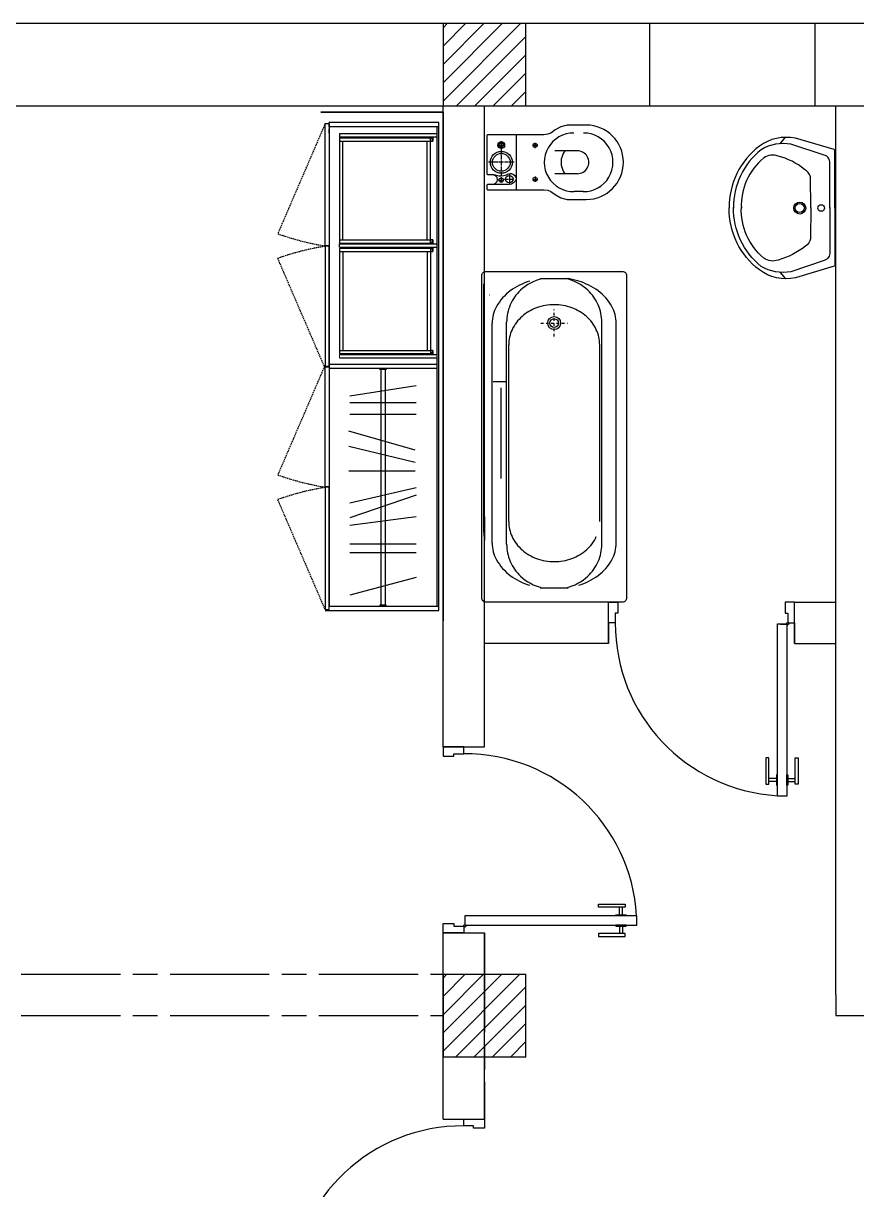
# Model space of a CAD drawing. Header units: inches. Extents: x 5 to 80005, y 6 to 60006.
# Drawn here: x 6675 to 10704, y 23596 to 29238 of the extents above; entities that cross this region are included whole.
import ezdxf

# ---------------------------------------------------------------- set-up
doc = ezdxf.new("R2010")
doc.units = ezdxf.units.IN
doc.header["$MEASUREMENT"] = 0
for name, pattern in [('ACAD_ISO08W100', [36, 24, -3, 6, -3]), ('AM_DIN_G_W050', [13.75, 9.75, -1.5, 1, -1.5]), ('CACHE', [9.525, 6.35, -3.175]), ('DASHDOT', [25.4, 12.7, -6.35, 0, -6.35])]:
    doc.linetypes.add(name, pattern=pattern)
doc.layers.add('4', color=130, linetype='Continuous', lineweight=35)
for name, color, linetype in [('freecads.com', 7, 'Continuous'), ('furn', 34, 'Continuous'), ('wall', 5, 'Continuous'), ('Washbasin-detail', 251, 'Continuous'), ('Washbasin-outline', 250, 'Continuous'), ('Wood', 45, 'Continuous')]:
    doc.layers.add(name, color=color, linetype=linetype)

# ---------------------------------------------------------------- blocks, each defined once
blk = doc.blocks.new('columnn')
h = blk.add_hatch()
h.set_pattern_fill('ANSI31', color=256, scale=500)
h.set_pattern_definition([(45, (-20875.046, -16891.983), (-44.19417, 44.19417), [])])
h.paths.add_polyline_path([(0, 200), (-200, 200), (-200, 0), (0, 0)])
h.paths.add_polyline_path([(200, 200), (0, 200), (0, 0), (200, 0)])
h.paths.add_polyline_path([(0, 0), (-200, 0), (-200, -200), (0, -200)])
h.paths.add_polyline_path([(200, 0), (0, 0), (0, -200), (200, -200)])
for p, q in [((-200, 200), (-200, -200)), ((-200, 200), (200, 200)), ((200, -200), (200, 200)), ((200, -200), (-200, -200))]:
    blk.add_line(p, q)

msp = doc.modelspace()

# ---------------------------------------------------------------- linework, layer by layer
for p, q in [((4503.79238, 29237.79966), (14103.79238, 29237.79966)), ((14503.79238, 28837.79966), (4103.79238, 28837.79966)), ((14103.79238, 28837.79966), (4503.79238, 28837.79966)), ((8703.79238, 25737.79966), (8703.79238, 28837.79966)), ((8903.79238, 25737.79966), (8903.79238, 28837.79966)), ((10603.79238, 24537.79966), (10603.79238, 28837.79966)), ((9353.272, 28620.85864), (9244.1424, 28620.85864)), ((9353.272, 28510.32895), (9244.1424, 28510.32895)), ((9381.23645, 28423.90391), (9337.64604, 28423.90391)), ((9503.79238, 26437.79966), (8903.79238, 26437.79966)), ((9503.79238, 26237.79966), (9503.79238, 26437.79966)), ((10403.79238, 26237.79966), (10403.79238, 26437.79966)), ((9503.79238, 26237.79966), (8903.79238, 26237.79966)), ((9503.79238, 26237.79966), (8903.79238, 26237.79966)), ((8703.79238, 25737.79966), (8903.79238, 25737.79966)), ((8703.79238, 24837.79966), (8903.79238, 24837.79966)), ((8703.79238, 23937.79966), (8703.79238, 24837.79966)), ((8903.79238, 23937.79966), (8903.79238, 24837.79966)), ((8703.79238, 23937.79966), (8903.79238, 23937.79966))]:
    msp.add_line(p, q)
at = {"color": 7, "linetype": 'ACAD_ISO08W100', "ltscale": 20}
for p, q in [((9103.79238, 28837.79966), (9103.79238, 29237.79966)), ((9703.79238, 28837.79966), (9703.79238, 29237.79966)), ((10503.79238, 28837.79966), (10503.79238, 29237.79966)), ((10403.79238, 26437.79966), (10603.79238, 26437.79966)), ((10403.79238, 26237.79966), (10603.79238, 26237.79966))]:
    msp.add_line(p, q, dxfattribs=at)
at = {"color": 4, "linetype": 'AM_DIN_G_W050', "ltscale": 2}
for p, q in [((8985.63107, 28627.3244), (8985.63107, 28503.65373)), ((9047.46641, 28565.48906), (8923.79574, 28565.48906))]:
    msp.add_line(p, q, dxfattribs=at)
at = {"color": 0}
for p, q in [((9173.55136, 28002.79964), (9309.03436, 28002.79964)), ((8941.29236, 26723.79964), (8941.29236, 27786.79964)), ((9011.29236, 26717.79964), (9011.29236, 27792.79964)), ((9471.29236, 26717.79964), (9471.29236, 27792.79964)), ((9541.29236, 26723.79964), (9541.29236, 27786.79964)), ((9021.29236, 26827.79964), (9021.29236, 27682.79964)), ((9461.29236, 26827.79964), (9461.29236, 27682.79964)), ((8984.88936, 27035.29964), (8984.88936, 27475.29964)), ((9173.55136, 26507.79964), (9309.03436, 26507.79964))]:
    msp.add_line(p, q, dxfattribs=at)
at = {"color": 0, "linetype": 'DASHDOT'}
for p, q in [((9241.29236, 27722.79964), (9241.29236, 27852.79964)), ((9176.29236, 27787.79964), (9306.29236, 27787.79964))]:
    msp.add_line(p, q, dxfattribs=at)
at = {"color": 7, "ltscale": 20}
msp.add_line((10403.79238, 26237.79966), (10403.79238, 26437.79966), dxfattribs=at)
at = {"linetype": 'ACAD_ISO08W100', "ltscale": 20}
msp.add_line((8903.79238, 24837.79966), (8903.79238, 23937.79966), dxfattribs=at)
at = {"color": 7, "linetype": 'ACAD_ISO08W100', "ltscale": 20, "true_color": 0xffffff}
for p, q in [((4503.79238, 24637.79966), (8703.79238, 24637.79966)), ((10603.79238, 24537.79966), (10603.79238, 24437.79966)), ((4503.79238, 24437.79966), (8703.79238, 24437.79966)), ((10603.79238, 24437.79966), (11003.79238, 24437.79966))]:
    msp.add_line(p, q, dxfattribs=at)
msp.add_lwpolyline([(8915.94644, 28509.32574), (8919.47422, 28505.79796), (8943.17096, 28505.79796, -0.0671479617), (8960.9256, 28503.60412, 0.1751632108), (9009.91462, 28505.37659, -0.1974270768), (9035.52688, 28510.61426, -0.357498032), (9056.78916, 28484.3612, -0.3651618765), (9024.42146, 28458.76276), (8941.31965, 28458.76276), (8939.46834, 28458.76276), (8931.32259, 28458.76276), (8923.17683, 28458.76276), (8919.47422, 28458.76276), (8915.94644, 28455.23498), (8915.94644, 28437.76194, 0.4142135624), (8920.94644, 28432.76194), (9191.29188, 28432.76194), (9209.95646, 28430.27062), (9224.68795, 28424.14231), (9245.90078, 28409.14787), (9272.90817, 28394.42963), (9297.28191, 28387.50347, 0.0693273691), (9310.94905, 28385.59931), (9396.58531, 28385.59931, 0.9969061595), (9396.42131, 28745.59931), (9310.98629, 28745.59931, 0.0692942378), (9297.32549, 28743.69694), (9272.90817, 28736.76188), (9245.90078, 28722.04523), (9224.68795, 28707.04873), (9209.95646, 28700.92171), (9191.29188, 28698.43116), (9181.94091, 28698.43389), (8920.94644, 28698.43389, 0.4142135624), (8915.94644, 28693.43389)], format="xyb", close=True)
at = {"color": 4, "linetype": 'AM_DIN_G_W050', "ltscale": 2}
for points in [[(8985.65312, 28668.36902), (8985.65312, 28629.62733)], [(9149.03572, 28634.66424), (9149.03572, 28660.66424)], [(8966.28227, 28648.99818), (9005.02397, 28648.99818)], [(9136.03572, 28647.66424), (9162.03572, 28647.66424)], [(8985.1901, 28493.39094), (8985.1901, 28465.78441)], [(9024.45868, 28507.22498), (9024.45868, 28461.49742)], [(9149.03572, 28496.1816), (9149.03572, 28470.1816)], [(8971.39786, 28479.58767), (8999.00439, 28479.58767)], [(9001.62244, 28484.3612), (9042.35003, 28484.3612)], [(9136.03572, 28483.1816), (9162.03572, 28483.1816)]]:
    msp.add_lwpolyline(points, dxfattribs=at)
msp.add_lwpolyline([(9059.58211, 28432.75642), (9059.58211, 28698.44219)])
at = {"color": 0}
msp.add_lwpolyline([(9571.29236, 26437.79964), (8911.29236, 26437.79964, -0.414214), (8891.29236, 26457.79964), (8891.29236, 28017.79964, -0.414214), (8911.29236, 28037.79964), (9571.29236, 28037.79964, -0.414214), (9591.29236, 28017.79964), (9591.29236, 26457.79964, -0.414214)], format="xyb", close=True, dxfattribs=at)
at = {"color": 7}
msp.add_lwpolyline([(8946.99136, 27505.29964), (9005.59436, 27505.29964)], dxfattribs=at)
for centre, radius in [((8985.65312, 28648.99818), 16.11753), ((8985.63107, 28565.48906), 53.08175), ((8985.63107, 28565.48906), 42.87297), ((8985.65312, 28648.99818), 10.55026), ((9149.03572, 28647.66424), 10), ((9024.48624, 28484.3612), 17.86379), ((9149.03572, 28483.1816), 10), ((8985.20113, 28479.58767), 10.80327)]:
    msp.add_circle(centre, radius)
at = {"color": 0}
for radius in [31.294, 21.294]:
    msp.add_circle((9241.29236, 27787.79964), radius, dxfattribs=at)
for centre, radius, start, end in [((9335.09143, 28565.58581), 141.70493, 89.73287911, 271.03296704), ((9383.79106, 28565.58581), 141.70493, 268.96703296, 90.26712088), ((9370.07114, 28565.59379), 95.36068, 144.58216168, 215.41783832), ((9353.27751, 28565.59379), 55.26484, 269.99428528, 90.00571471), ((8943.1682, 28482.28036), 23.5176, 270.00671461, 89.99328538)]:
    msp.add_arc(centre, radius, start, end)
for centre, radius, start, end in [((9213.80036, 27693.73564), 310.662, 107.020383, 126.465825), ((9236.39236, 27779.63464), 229.631, 103.628158, 133.385534), ((9246.19336, 27779.63464), 229.631, 46.614466, 76.371842), ((9241.29236, 27603.92764), 404.584, 72.979617, 80.361233), ((9268.78436, 27693.73564), 310.662, 53.534175, 72.979617), ((9171.72036, 27750.67464), 239.861, 126.465825, 150.7304), ((9228.82136, 27787.64464), 218.609, 133.385534, 156.335037), ((9253.76436, 27787.64464), 218.609, 23.664963, 46.614466), ((9310.86436, 27750.67464), 239.861, 29.2696, 53.534175), ((9217.05736, 27792.79964), 205.765, 156.335037, 180), ((9241.29236, 27627.83964), 248.96, 90, 110.06528), ((9241.29236, 27627.83964), 248.96, 69.93472, 90), ((9265.52836, 27792.79964), 205.765, 0, 23.664963), ((9107.26536, 27786.79964), 165.973, 150.7304, 180), ((9216.38136, 27671.81664), 197.539, 131.406434, 154.839302), ((9231.48636, 27654.68664), 220.378, 110.06528, 131.406434), ((9251.09936, 27654.68664), 220.378, 48.593566, 69.93472), ((9266.20436, 27671.81664), 197.539, 25.160698, 48.593566), ((9375.32036, 27786.79964), 165.973, 0, 29.2696), ((9192.99936, 27682.79964), 171.707, 154.839302, 180), ((9289.58636, 27682.79964), 171.707, 0, 25.160698), ((9192.99936, 26827.79964), 171.707, 180, 205.160698), ((9216.38136, 26838.78264), 197.539, 205.160698, 228.593566), ((9266.20436, 26838.78264), 197.539, 311.406434, 334.839302), ((9107.26536, 26723.79964), 165.973, 180, 209.2696), ((9217.05736, 26717.79964), 205.765, 180, 203.664963), ((9231.48636, 26855.91264), 220.378, 228.593566, 249.93472), ((9251.09936, 26855.91264), 220.378, 290.06528, 311.406434), ((9265.52836, 26717.79964), 205.765, 336.335037, 0), ((9375.32036, 26723.79964), 165.973, 330.7304, 0), ((9171.72036, 26759.92564), 239.861, 209.2696, 233.534175), ((9228.82136, 26722.95564), 218.609, 203.664963, 226.614466), ((9241.29236, 26882.76064), 248.96, 249.93472, 270), ((9241.29236, 26882.76064), 248.96, 270, 290.06528), ((9253.76436, 26722.95564), 218.609, 313.385534, 336.335037), ((9310.86436, 26759.92564), 239.861, 306.465825, 330.7304), ((9213.80036, 26816.86464), 310.662, 233.534175, 252.979617), ((9236.39236, 26730.96564), 229.631, 226.614466, 256.371842), ((9246.19336, 26730.96564), 229.631, 283.628158, 313.385534), ((9268.78436, 26816.86464), 310.662, 287.020383, 306.465825)]:
    msp.add_arc(centre, radius, start, end, dxfattribs=at)
at = {"layer": '4', "color": 7, "linetype": 'ByBlock', "lineweight": 35}
msp.add_line((8153.79238, 28726.70153), (8153.79238, 28706.20153), dxfattribs=at)
at = {"layer": '4', "color": 7}
for p, q in [((8203.79238, 28685.37262), (8653.79238, 28685.37262)), ((8643.79238, 28683.37262), (8653.79238, 28683.37262)), ((8643.79238, 28667.37262), (8653.79238, 28667.37262)), ((8653.79238, 28667.37262), (8653.79238, 28687.37262)), ((8203.79238, 28172.70153), (8653.79238, 28172.70153)), ((8203.79238, 28152.70053), (8653.79238, 28152.70053)), ((8643.79238, 28190.70153), (8653.79238, 28190.70153)), ((8643.79238, 28174.70153), (8653.79238, 28174.70153)), ((8653.79238, 28190.70153), (8653.79238, 28170.70153)), ((8653.79238, 28134.70053), (8653.79238, 28154.70053)), ((8643.79238, 28150.70053), (8653.79238, 28150.70053)), ((8643.79238, 28134.70053), (8653.79238, 28134.70053)), ((8643.79238, 27656.03044), (8653.79238, 27656.03044)), ((8653.79238, 27656.03044), (8653.79238, 27636.03044)), ((8203.79238, 27638.03044), (8653.79238, 27638.03044)), ((8643.79238, 27640.03044), (8653.79238, 27640.03044))]:
    msp.add_line(p, q, dxfattribs=at)
for centre in [(8644.90441, 28677.37262), (8644.90441, 28144.70053)]:
    msp.add_ellipse(centre, major_axis=(0.78633, 0.78633), ratio=1, start_param=3.926990817, end_param=7.0685834706, dxfattribs=at)
at = {"layer": '4', "color": 7, "extrusion": (0, 0, -1)}
for centre in [(8644.90441, 28180.70153), (8644.90441, 27646.03044)]:
    msp.add_ellipse(centre, major_axis=(0.78633, -0.78633), ratio=1, start_param=3.926990817, end_param=7.0685834706, dxfattribs=at)
at = {"layer": 'freecads.com'}
for p, q in [((8901.87322, 26777.23878), (8901.87322, 27977.23878)), ((8903.87322, 26770.73878), (8903.87322, 27970.73878)), ((8926.87321, 27923.95453, 0), (8928.81505, 27924.4333, 0)), ((9503.79238, 26337.79966), (9503.79238, 26437.79966)), ((9503.79238, 26437.79966), (9548.79238, 26437.79966)), ((9548.79238, 26437.79966), (9548.79238, 26384.79966)), ((10403.79238, 26437.79966), (10358.79238, 26437.79966)), ((10358.79238, 26437.79966), (10358.79238, 26384.79966)), ((10403.79238, 26337.79966), (10403.79238, 26437.79966)), ((9548.79238, 26384.79966), (9536.79238, 26384.79966)), ((9536.79238, 26384.79966), (9536.79238, 26337.79966)), ((10358.79238, 26384.79966), (10370.79238, 26384.79966)), ((10370.79238, 26384.79966), (10370.79238, 26337.79966)), ((10370.79238, 26367.79966), (10370.79238, 26337.79966)), ((10372.79238, 26337.79966), (10372.79238, 26367.79966)), ((9503.79238, 26337.79966), (9503.79238, 26237.79966)), ((9536.79238, 26337.79966), (9503.79238, 26337.79966)), ((10320.43906, 25500.07214), (10320.43906, 26332.44633)), ((10320.43906, 26332.44633), (10365.43906, 26332.44633)), ((10335.43906, 26330.44633), (10335.43906, 26332.44633)), ((10335.43906, 26332.44633), (10365.43906, 26332.44633)), ((10365.43906, 26330.44633), (10335.43906, 26330.44633)), ((10365.43906, 26332.44633), (10365.43906, 25500.07214)), ((10365.43906, 26332.44633), (10365.43906, 26330.44633)), ((10370.79238, 26337.79966), (10403.79238, 26337.79966)), ((10370.79238, 26337.79966), (10372.79238, 26337.79966)), ((10403.79238, 26337.79966), (10403.79238, 26237.79966)), ((10403.79238, 26337.79966), (10403.79238, 26237.79966)), ((8803.79238, 25737.79966), (8703.79238, 25737.79966)), ((8803.79238, 25737.79966), (8703.79238, 25737.79966)), ((8703.79238, 25737.79966), (8703.79238, 25692.79966)), ((8803.79238, 25704.79966), (8803.79238, 25737.79966)), ((8703.79238, 25692.79966), (8756.79238, 25692.79966)), ((8756.79238, 25692.79966), (8756.79238, 25704.79966)), ((8756.79238, 25704.79966), (8803.79238, 25704.79966)), ((10279.43906, 25685.35484), (10264.43906, 25685.35484)), ((10264.43906, 25685.35484), (10264.43906, 25557.85994)), ((10279.43906, 25557.85994), (10279.43906, 25685.35484)), ((10406.43906, 25557.85994), (10406.43906, 25685.35484)), ((10406.43906, 25685.35484), (10421.43906, 25685.35484)), ((10421.43906, 25685.35484), (10421.43906, 25557.85994)), ((10264.43906, 25557.85994), (10279.43906, 25557.85994)), ((10315.43906, 25584.85484), (10279.43906, 25584.85484)), ((10315.43906, 25569.85484), (10279.43906, 25569.85484)), ((10320.43906, 25602.35484), (10315.43906, 25602.35484)), ((10315.43906, 25602.35484), (10315.43906, 25552.35484)), ((10320.43906, 25552.35484), (10320.43906, 25602.35484)), ((10365.43906, 25552.35484), (10365.43906, 25602.35484)), ((10365.43906, 25602.35484), (10370.43906, 25602.35484)), ((10370.43906, 25602.35484), (10370.43906, 25552.35484)), ((10370.43906, 25584.85484), (10406.43906, 25584.85484)), ((10370.43906, 25569.85484), (10406.43906, 25569.85484)), ((10421.43906, 25557.85994), (10406.43906, 25557.85994)), ((10315.43906, 25552.35484), (10320.43906, 25552.35484)), ((10370.43906, 25552.35484), (10365.43906, 25552.35484)), ((10365.43906, 25500.07214), (10320.43906, 25500.07214)), ((9456.23719, 24962.15298), (9456.23719, 24977.15298)), ((9456.23719, 24977.15298), (9583.73209, 24977.15298)), ((9583.73209, 24962.15298), (9456.23719, 24962.15298)), ((9556.73719, 24926.15298), (9556.73719, 24962.15298)), ((9571.73719, 24926.15298), (9571.73719, 24962.15298)), ((9583.73209, 24977.15298), (9583.73209, 24962.15298)), ((8703.79238, 24837.79966), (8703.79238, 24882.79966)), ((8703.79238, 24882.79966), (8756.79238, 24882.79966)), ((8756.79238, 24882.79966), (8756.79238, 24870.79966)), ((9641.5199, 24921.15298), (8809.1457, 24921.15298)), ((8809.1457, 24921.15298), (8809.1457, 24876.15298)), ((8811.1457, 24906.15298), (8809.1457, 24906.15298)), ((8809.1457, 24906.15298), (8809.1457, 24876.15298)), ((8811.1457, 24876.15298), (8811.1457, 24906.15298)), ((9539.23719, 24921.15298), (9539.23719, 24926.15298)), ((9539.23719, 24926.15298), (9589.23719, 24926.15298)), ((9589.23719, 24921.15298), (9539.23719, 24921.15298)), ((9589.23719, 24926.15298), (9589.23719, 24921.15298)), ((9641.5199, 24876.15298), (9641.5199, 24921.15298)), ((8803.79238, 24837.79966), (8703.79238, 24837.79966)), ((8803.79238, 24837.79966), (8703.79238, 24837.79966)), ((8756.79238, 24870.79966), (8803.79238, 24870.79966)), ((8773.79238, 24868.79966), (8773.79238, 24870.79966)), ((8773.79238, 24870.79966), (8803.79238, 24870.79966)), ((8803.79238, 24868.79966), (8773.79238, 24868.79966)), ((8803.79238, 24870.79966), (8803.79238, 24837.79966)), ((8803.79238, 24870.79966), (8803.79238, 24868.79966)), ((8809.1457, 24876.15298), (9641.5199, 24876.15298)), ((8809.1457, 24876.15298), (8811.1457, 24876.15298)), ((9583.73209, 24835.15298), (9456.23719, 24835.15298)), ((9456.23719, 24835.15298), (9456.23719, 24820.15298)), ((9589.23719, 24876.15298), (9539.23719, 24876.15298)), ((9539.23719, 24876.15298), (9539.23719, 24871.15298)), ((9539.23719, 24871.15298), (9589.23719, 24871.15298)), ((9556.73719, 24871.15298), (9556.73719, 24835.15298)), ((9571.73719, 24871.15298), (9571.73719, 24835.15298)), ((9583.73209, 24820.15298), (9583.73209, 24835.15298)), ((9589.23719, 24871.15298), (9589.23719, 24876.15298)), ((9456.23719, 24820.15298), (9583.73209, 24820.15298)), ((8803.79238, 23904.79966), (8803.79238, 23937.79966)), ((8803.79238, 23937.79966), (8903.79238, 23937.79966)), ((8903.79238, 23937.79966), (8903.79238, 23892.79966)), ((8903.79238, 23937.79966), (8903.79238, 23892.79966)), ((8850.79238, 23904.79966), (8803.79238, 23904.79966)), ((8850.79238, 23892.79966), (8850.79238, 23904.79966)), ((8903.79238, 23892.79966), (8850.79238, 23892.79966))]:
    msp.add_line(p, q, dxfattribs=at)
at = {"layer": 'freecads.com', "ltscale": 0.8}
for p, q in [((8901.87322, 26857.23878), (8901.87322, 26757.23878)), ((8903.87322, 26850.73878), (8903.87322, 26750.73878)), ((8903.87322, 26837.75083), (8903.87322, 26737.75083))]:
    msp.add_line(p, q, dxfattribs=at)
at = {"layer": 'freecads.com'}
for centre in [(10369.79238, 26333.44633), (8808.1457, 24871.79966)]:
    msp.add_circle(centre, 6, dxfattribs=at)
for centre, start, end in [((10369.79238, 26333.44633), 179.70056315, 266.60341363), ((8808.1457, 24871.79966), 3.39658637, 90.29943685), ((8799.43906, 23071.79966), 89.70056316, 176.60341363)]:
    msp.add_arc(centre, 833.01138, start, end, dxfattribs=at)
at = {"layer": 'furn', "color": 7, "linetype": 'CACHE'}
for p, q in [((8133.79238, 28752.70153), (7904.52865, 28219.89622)), ((8133.79238, 27569.35935), (7904.52865, 28102.16466)), ((8133.79238, 27586.04371), (7904.52865, 27053.2384)), ((8133.79238, 26402.70153), (7904.52865, 26935.50684))]:
    msp.add_line(p, q, dxfattribs=at)
at = {"layer": 'furn', "color": 7}
for p, q in [((8683.79238, 28757.70153), (8153.79238, 28757.70153)), ((8153.79238, 28737.70153), (8153.79238, 28757.70153)), ((8153.79238, 28737.70153), (8153.79238, 26417.70153)), ((8683.79238, 28737.70153), (8153.79238, 28737.70153)), ((8673.79238, 28737.70153), (8673.79238, 26417.70153)), ((8683.79238, 26397.70153), (8683.79238, 28757.70153)), ((8673.79238, 28703.37262), (8203.79238, 28703.37262)), ((8203.79238, 28703.37262), (8203.79238, 28687.37262)), ((8673.79238, 28687.37262), (8203.79238, 28687.37262)), ((8203.79238, 28683.37262), (8643.79238, 28683.37262)), ((8203.79238, 28683.37262), (8203.79238, 28174.70153)), ((8203.79238, 28667.37262), (8643.79238, 28667.37262)), ((8219.79238, 28190.70153), (8219.79238, 28667.37262)), ((8627.79238, 28190.70153), (8627.79238, 28667.37262)), ((8643.79238, 28174.70153), (8643.79238, 28683.37262)), ((8203.79238, 28190.70153), (8643.79238, 28190.70153)), ((8203.79238, 28174.70153), (8643.79238, 28174.70153)), ((8203.79238, 28154.70153), (8203.79238, 28170.70153)), ((8203.79238, 28170.70153), (8673.79238, 28170.70153)), ((8203.79238, 28154.70153), (8673.79238, 28154.70153)), ((8219.79238, 28170.70153), (8673.79238, 28170.70153)), ((8219.79238, 28154.70153), (8673.79238, 28154.70153)), ((8203.79238, 28150.70053), (8643.79238, 28150.70053)), ((8203.79238, 28148.70153), (8203.79238, 27640.03044)), ((8203.79238, 28134.70053), (8643.79238, 28134.70053)), ((8219.79238, 28134.70053), (8219.79238, 27656.03044)), ((8627.79238, 28134.70053), (8627.79238, 27656.03044)), ((8643.79238, 28150.70053), (8643.79238, 27640.03044)), ((8203.79238, 27656.03044), (8643.79238, 27656.03044)), ((8203.79238, 27640.03044), (8643.79238, 27640.03044)), ((8203.79238, 27636.03044), (8673.79238, 27636.03044)), ((8203.79238, 27620.03044), (8673.79238, 27620.03044)), ((8673.79238, 27587.70153), (8153.79238, 27587.70153)), ((8673.79238, 27567.70153), (8153.79238, 27567.70153)), ((8403.79238, 27562.70153), (8403.79238, 26422.70153)), ((8423.79238, 27562.70153), (8423.79238, 26422.70153)), ((8573.79238, 27483.58494), (8253.79238, 27434.23323)), ((8573.79238, 27402.50709), (8253.79238, 27402.50709)), ((8573.79238, 27346.10531), (8253.79238, 27346.10531)), ((8568.79238, 27173.37452), (8248.79238, 27265.02747)), ((8568.79238, 27113.4475), (8248.79238, 27191.0001)), ((8568.79238, 27071.14606), (8248.79238, 27071.14606)), ((8573.79238, 26990.20153), (8253.79238, 26916.04085)), ((8573.79238, 26954.81705), (8253.79238, 26845.53852)), ((8253.79238, 26810.28715), (8573.79238, 26852.58859)), ((8573.79238, 26718.6342), (8253.79238, 26718.6342)), ((8573.79238, 26676.33276), (8253.79238, 26676.33276)), ((8573.79238, 26556.47872), (8253.79238, 26471.87584)), ((8683.79238, 26417.70153), (8153.79238, 26417.70153)), ((8133.79238, 26397.70153), (8683.79238, 26397.70153))]:
    msp.add_line(p, q, dxfattribs=at)
for points in [[(8153.79238, 28752.70153), (8153.79238, 28162.03044), (8133.79238, 28162.03044), (8133.79238, 28752.70153)], [(8153.79238, 27578.70153), (8153.79238, 28160.03044), (8133.79238, 28160.03044), (8133.79238, 27578.70153)], [(8153.79238, 27576.70153), (8153.79238, 26995.37262), (8133.79238, 26995.37262), (8133.79238, 27576.70153)], [(8153.79238, 26402.70153), (8153.79238, 26993.37262), (8133.79238, 26993.37262), (8133.79238, 26402.70153)]]:
    msp.add_lwpolyline(points, close=True, dxfattribs=at)
for points in [[(8428.79238, 27567.70153), (8428.79238, 27562.70153), (8398.79238, 27562.70153), (8398.79238, 27567.70153)], [(8428.79238, 26417.70153), (8428.79238, 26422.70153), (8398.79238, 26422.70153), (8398.79238, 26417.70153)]]:
    msp.add_lwpolyline(points, dxfattribs=at)
at = {"layer": 'furn', "color": 7, "linetype": 'CACHE'}
for centre, major_axis, ratio, start_param, end_param in [((7505.66995, 29995.17025), (1196.73093, -1729.30071), 0.5432120822, -0.640028888, -0.4797020192), ((8506.55728, 28828.51243), (545.58523, 1793.8142), 0.8464304664, 3.1041577282, 3.2534036686)]:
    msp.add_ellipse(centre, major_axis=major_axis, ratio=ratio, start_param=start_param, end_param=end_param, dxfattribs=at)
at = {"layer": 'furn', "color": 7, "linetype": 'CACHE', "extrusion": (0, 0, -1)}
for centre, major_axis, ratio, start_param, end_param in [((8506.55728, 26326.89063), (545.58523, -1793.8142), 0.8464304664, 3.1041577282, 3.2534036686), ((7505.66995, 25160.23281), (1196.73093, 1729.30071), 0.5432120822, -0.640028888, -0.4797020192)]:
    msp.add_ellipse(centre, major_axis=major_axis, ratio=ratio, start_param=start_param, end_param=end_param, dxfattribs=at)
at = {"layer": 'wall', "color": 7, "linetype": 'ByBlock', "lineweight": 35}
for p, q in [((8703.79238, 28807.70153), (8112.5163, 28807.70153)), ((8703.79238, 26347.70153), (8703.79238, 28807.70153))]:
    msp.add_line(p, q, dxfattribs=at)
at = {"layer": 'Washbasin-detail', "color": 7}
for p, q in [((10334.20775, 28655.64679), (10359.28432, 28686.60444)), ((10334.20775, 28032.99004), (10359.28432, 28002.03238))]:
    msp.add_line(p, q, dxfattribs=at)
for points in [[(10573.36114, 28344.39804), (10573.36114, 28560.39804, 0.3903372058), (10547.36114, 28600.39804), (10386.11884, 28652.64944, 0.1834457583), (10241.36114, 28626.39804, 0.2322422504), (10108.36114, 28344.39804, 0.6466668085)], [(10573.36114, 28347.23878), (10573.36114, 28131.23878, -0.3903372058), (10547.36114, 28091.23878), (10386.11884, 28035.98739, -0.1834457583), (10241.36114, 28062.23878, -0.2302366839), (10108.36114, 28347.23878, -0.6466668085)]]:
    msp.add_lwpolyline(points, format="xyb", dxfattribs=at)
for centre, radius in [((10428.36114, 28344.39804), 29.01724), ((10428.36114, 28344.39804), 22), ((10532.36114, 28344.39804), 16)]:
    msp.add_circle(centre, radius, dxfattribs=at)
at = {"layer": 'Washbasin-outline', "color": 7}
for points in [[(10598.36114, 28344.39804), (10598.36114, 28623.41915, 0.3493337133), (10594.48385, 28628.29147), (10407.27686, 28681.9588, 0.2108617101), (10233.19544, 28643.6497, 0.2382214915), (10087.36114, 28345.39804, -0.0063764639)], [(10482.36114, 28344.39804), (10479.78292, 28495.81969, 0.2045612104), (10451.36114, 28531.39804, 0.107345096), (10324.00438, 28596.01599, 0.2465395604), (10254.36114, 28586.39804, 0.2348021884), (10146.36114, 28343.39804, 0.7916775083)], [(10598.36114, 28347.23878), (10598.36114, 28068.21768, -0.3493337133), (10594.48385, 28063.34536), (10407.27686, 28006.67803, -0.2108617101), (10233.19544, 28044.98713, -0.2369383913), (10087.36114, 28345.23878, 0.0063764273)], [(10482.36114, 28347.23878), (10479.78292, 28195.81714, -0.2186860776), (10456.36114, 28160.23878, -0.1031439316), (10324.00438, 28092.62084, -0.2465395604), (10254.36114, 28102.23878, -0.2324038578), (10146.36114, 28348.23878, -0.7916775083)]]:
    msp.add_lwpolyline(points, format="xyb", dxfattribs=at)
at = {"layer": 'Wood', "color": 7, "linetype": 'ByBlock', "lineweight": 18}
for p, q in [((8153.79238, 28172.70153), (8153.79238, 28752.70153)), ((8153.79238, 28752.70153), (8153.79238, 28648.70153)), ((8203.79238, 27636.03044), (8203.79238, 27620.03044))]:
    msp.add_line(p, q, dxfattribs=at)

# ---------------------------------------------------------------- block references
for p in [(8903.79238, 29037.79966), (8903.79238, 24437.79966)]:
    msp.add_blockref('columnn', p)

doc.saveas('drawing.dxf')
